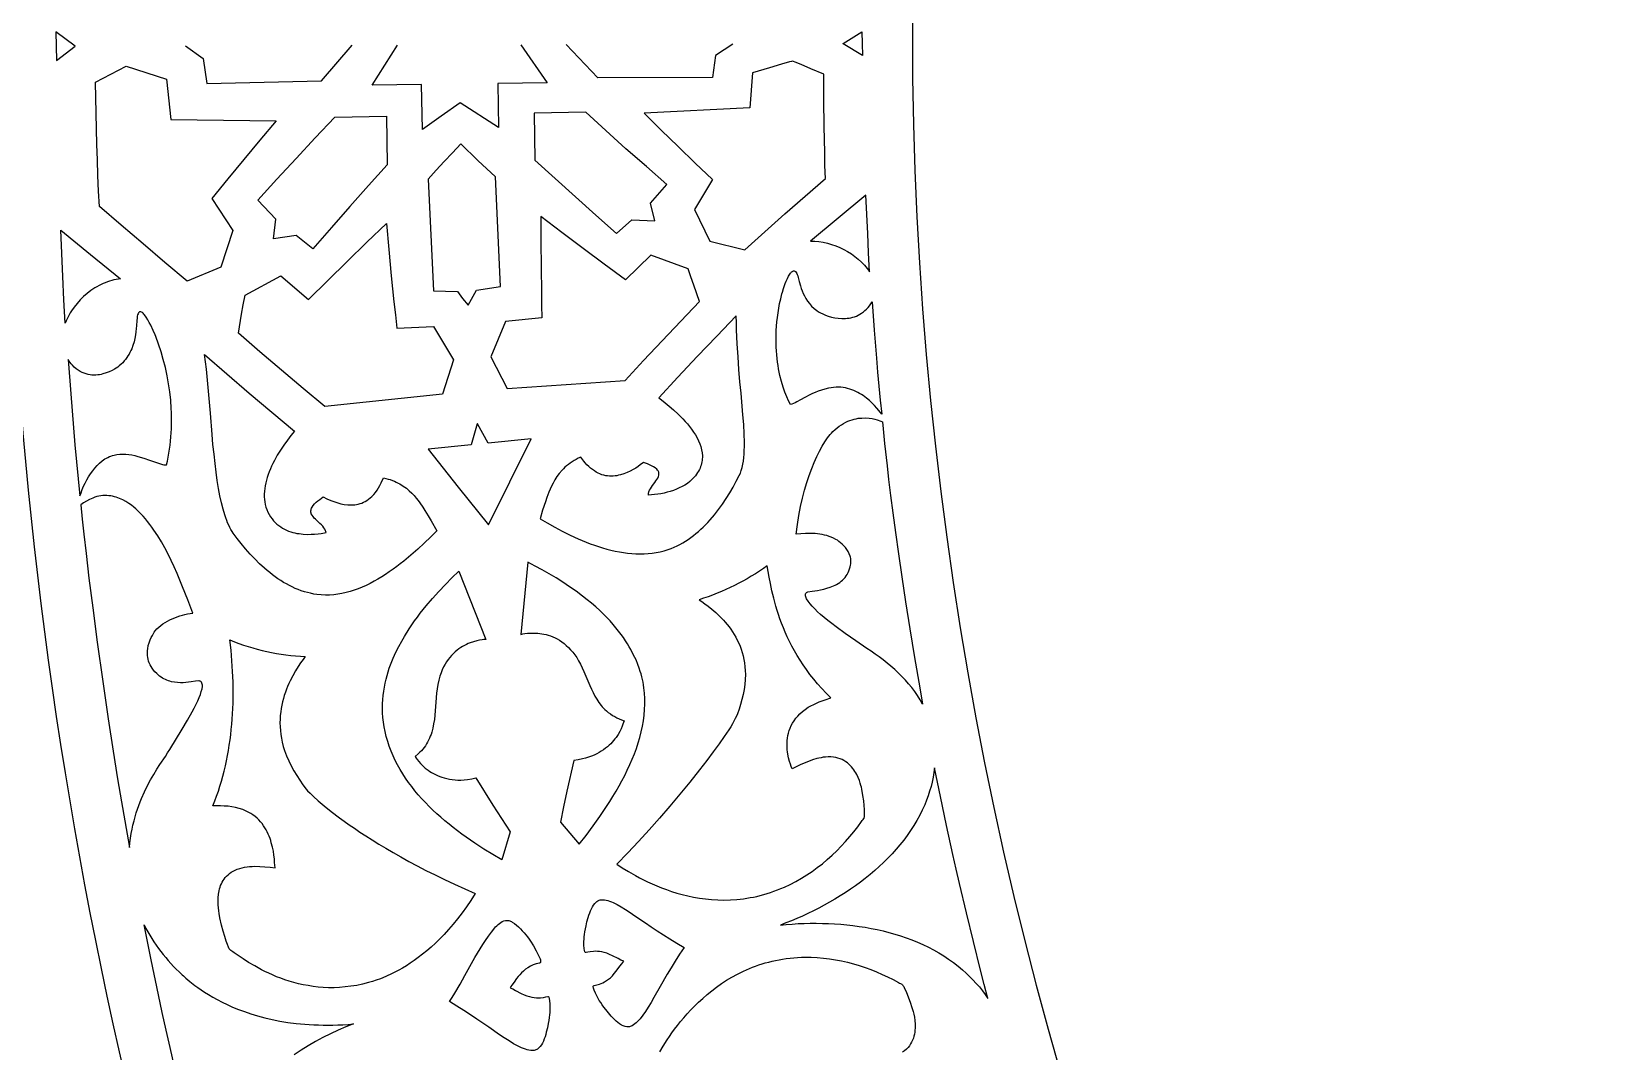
# Model space of a CAD drawing. Extents: x -540 to 540, y -540 to 540.
# Drawn here: x -457.4 to -299.9, y -101.1 to 0 of the extents above; entities that cross this region are included whole.
import ezdxf

# ---------------------------------------------------------------- set-up
doc = ezdxf.new("R2010")
doc.units = 0
doc.layers.add('LAYER_1', color=18, linetype='CONTINUOUS')
doc.layers.add('LAYER_2', color=174, linetype='CONTINUOUS')

msp = doc.modelspace()

# ---------------------------------------------------------------- linework, layer by layer
at = {"layer": 'LAYER_1'}
msp.add_lwpolyline([(0, 540, 0.414214), (-540, 0, 0.414214), (0, -540, 0.414214), (540, 0, 0.414214)], format="xyb", close=True, dxfattribs=at)
for points in [[(-454.95, -2.86), (-453.1, -1.43), (-453.1, -1.43), (-453.1, -1.42), (-455, 0), (-454.98, -1.43)], [(-376.86, -1.19), (-376.86, -1.18), (-375, 0), (-374.98, -1.18), (-374.96, -2.36), (-376.86, -1.19)], [(-386.13, -7.56), (-396.61, -8.08), (-394.93, -9.75), (-393.24, -11.4), (-391.54, -13.04), (-389.82, -14.66), (-391.62, -17.64), (-390.1, -20.79), (-386.64, -21.63), (-384.65, -19.85), (-382.65, -18.08), (-380.64, -16.32), (-378.63, -14.57), (-378.67, -13.28), (-378.7, -11.98), (-378.75, -9.39), (-378.77, -6.8), (-378.78, -4.21), (-380.08, -3.67), (-381.02, -3.26), (-381.62, -3.01), (-381.79, -2.95), (-381.88, -2.92), (-381.98, -2.94), (-382.2, -3), (-382.97, -3.22), (-384.19, -3.59), (-385.85, -4.08)], [(-443.61, -8.69), (-433.13, -8.83), (-434.75, -10.74), (-436.36, -12.66), (-437.95, -14.59), (-439.53, -16.53), (-437.44, -19.71), (-438.64, -23.37), (-441.99, -24.73), (-444.18, -22.89), (-446.35, -21.05), (-448.52, -19.2), (-450.69, -17.34), (-450.76, -15.8), (-450.83, -14.26), (-450.88, -12.72), (-450.93, -11.18), (-451, -8.09), (-451.07, -5.01), (-448.02, -3.43), (-444.02, -4.69)], [(-434.96, -16.71), (-433.08, -14.63), (-431.17, -12.56), (-429.26, -10.52), (-427.32, -8.48), (-422.2, -8.38), (-422.12, -13.19), (-423.98, -15.26), (-425.82, -17.34), (-427.66, -19.42), (-429.49, -21.52), (-431.14, -20.22), (-433.41, -20.56), (-433.16, -18.59)], [(-394.36, -15.15), (-396.4, -13.38), (-398.42, -11.6), (-400.42, -9.8), (-402.42, -7.99), (-407.54, -8.09), (-407.47, -12.73), (-405.46, -14.57), (-403.44, -16.39), (-401.41, -18.2), (-399.37, -20.01), (-397.84, -18.66), (-395.56, -18.77), (-395.98, -17)], [(-414.1, -27.13), (-413.25, -25.65), (-410.87, -25.28), (-411.38, -14.38), (-413.11, -12.77), (-414.82, -11.13), (-415.65, -12), (-416.46, -12.86), (-417.27, -13.74), (-418.07, -14.62), (-417.54, -25.69), (-415.15, -25.76), (-414.63, -26.45)], [(-374.6, -16.22), (-377.36, -18.49), (-380.1, -20.77), (-379.68, -20.78), (-379.27, -20.82), (-378.85, -20.88), (-378.43, -20.97), (-378.01, -21.09), (-377.6, -21.24), (-377.2, -21.4), (-376.81, -21.59), (-376.42, -21.81), (-376.05, -22.04), (-375.7, -22.29), (-375.36, -22.56), (-375.05, -22.85), (-374.75, -23.16), (-374.48, -23.48), (-374.36, -23.65), (-374.24, -23.82), (-374.34, -21.92), (-374.43, -20.02)], [(-398.47, -24.62), (-400.58, -23.06), (-402.68, -21.49), (-404.78, -19.92), (-406.87, -18.33), (-406.86, -20.84), (-406.85, -23.36), (-406.82, -25.87), (-406.8, -27.13), (-406.76, -28.38), (-410.39, -28.74), (-411.83, -32.25), (-410.21, -35.4), (-398.5, -34.61), (-396.67, -32.63), (-394.83, -30.67), (-392.98, -28.72), (-391.12, -26.77), (-391.7, -25.14), (-391.98, -24.33), (-392.25, -23.51), (-395.97, -22.15)], [(-454.52, -19.68), (-451.56, -22.11), (-448.58, -24.52), (-448.8, -24.54), (-449.02, -24.58), (-449.24, -24.62), (-449.45, -24.68), (-449.67, -24.74), (-449.88, -24.82), (-450.1, -24.9), (-450.31, -24.99), (-450.52, -25.08), (-450.72, -25.19), (-450.93, -25.3), (-451.13, -25.42), (-451.52, -25.68), (-451.89, -25.97), (-452.25, -26.28), (-452.59, -26.61), (-452.9, -26.95), (-453.19, -27.32), (-453.46, -27.7), (-453.58, -27.89), (-453.7, -28.09), (-453.8, -28.29), (-453.9, -28.49), (-453.99, -28.69), (-454.08, -28.9), (-454.2, -26.59), (-454.31, -24.29)], [(-429.93, -26.57), (-428.01, -24.67), (-426.08, -22.78), (-424.14, -20.89), (-422.19, -19.02), (-421.96, -21.61), (-421.72, -24.21), (-421.45, -26.8), (-421.31, -28.09), (-421.16, -29.39), (-417.51, -29.24), (-415.54, -32.54), (-416.64, -35.96), (-428.31, -37.19), (-430.47, -35.38), (-432.61, -33.57), (-434.75, -31.74), (-436.88, -29.9), (-436.57, -28.02), (-436.4, -27.08), (-436.22, -26.14), (-432.67, -24.2)], [(-373.04, -37.95), (-373.33, -37.57), (-373.52, -37.34), (-373.74, -37.09), (-373.99, -36.84), (-374.26, -36.59), (-374.55, -36.34), (-374.88, -36.1), (-375.05, -35.99), (-375.23, -35.88), (-375.41, -35.78), (-375.6, -35.68), (-375.79, -35.59), (-376, -35.52), (-376.2, -35.45), (-376.42, -35.39), (-376.64, -35.34), (-376.86, -35.3), (-377.09, -35.27), (-377.33, -35.26), (-377.57, -35.26), (-377.82, -35.28), (-378.07, -35.31), (-378.33, -35.36), (-378.68, -35.45), (-379.01, -35.55), (-379.33, -35.66), (-379.63, -35.78), (-379.91, -35.9), (-380.18, -36.03), (-380.66, -36.28), (-381.09, -36.52), (-381.47, -36.73), (-381.64, -36.82), (-381.8, -36.89), (-381.95, -36.95), (-382.1, -36.98), (-382.28, -36.63), (-382.47, -36.22), (-382.65, -35.76), (-382.82, -35.25), (-382.99, -34.69), (-383.14, -34.09), (-383.27, -33.45), (-383.33, -33.11), (-383.38, -32.77), (-383.43, -32.41), (-383.46, -32.04), (-383.49, -31.67), (-383.52, -31.28), (-383.53, -30.89), (-383.53, -30.48), (-383.53, -30.07), (-383.51, -29.65), (-383.48, -29.22), (-383.44, -28.79), (-383.39, -28.34), (-383.33, -27.89), (-383.25, -27.43), (-383.17, -26.97), (-383.06, -26.49), (-382.95, -26.01), (-382.9, -25.85), (-382.78, -25.48), (-382.61, -24.99), (-382.51, -24.74), (-382.4, -24.49), (-382.29, -24.25), (-382.17, -24.05), (-382.1, -23.96), (-382.04, -23.89), (-381.98, -23.82), (-381.91, -23.78), (-381.85, -23.74), (-381.79, -23.73), (-381.72, -23.73), (-381.66, -23.76), (-381.6, -23.8), (-381.54, -23.87), (-381.48, -23.97), (-381.42, -24.09), (-381.37, -24.23), (-381.32, -24.39), (-381.22, -24.78), (-381.1, -25.22), (-381.02, -25.46), (-380.93, -25.7), (-380.83, -25.96), (-380.71, -26.21), (-380.57, -26.47), (-380.4, -26.72), (-380.21, -26.97), (-380, -27.21), (-379.75, -27.45), (-379.61, -27.56), (-379.47, -27.67), (-379.31, -27.77), (-379.11, -27.88), (-378.88, -28), (-378.62, -28.11), (-378.34, -28.21), (-378.03, -28.3), (-377.7, -28.37), (-377.36, -28.42), (-377, -28.45), (-376.82, -28.45), (-376.64, -28.45), (-376.46, -28.43), (-376.28, -28.41), (-376.1, -28.37), (-375.92, -28.33), (-375.73, -28.27), (-375.55, -28.2), (-375.38, -28.12), (-375.2, -28.03), (-375.03, -27.92), (-374.86, -27.8), (-374.7, -27.67), (-374.54, -27.52), (-374.38, -27.35), (-374.24, -27.18), (-374.12, -27), (-374, -26.81), (-373.79, -29.6), (-373.57, -32.38), (-373.45, -33.78), (-373.32, -35.17), (-373.19, -36.56)], [(-452.62, -46.05), (-452.51, -45.73), (-452.38, -45.41), (-452.25, -45.09), (-452.09, -44.77), (-451.93, -44.46), (-451.75, -44.15), (-451.56, -43.85), (-451.35, -43.56), (-451.14, -43.28), (-450.9, -43.03), (-450.66, -42.79), (-450.4, -42.57), (-450.13, -42.38), (-449.99, -42.3), (-449.84, -42.22), (-449.69, -42.15), (-449.54, -42.09), (-449.39, -42.03), (-449.23, -41.99), (-448.94, -41.93), (-448.65, -41.89), (-448.35, -41.89), (-448.06, -41.9), (-447.76, -41.93), (-447.47, -41.98), (-447.17, -42.05), (-446.88, -42.13), (-446.29, -42.31), (-445.7, -42.51), (-445.11, -42.71), (-444.53, -42.89), (-444.41, -42.92), (-444.28, -42.95), (-444.15, -42.97), (-444.01, -42.98), (-443.93, -42.59), (-443.85, -42.19), (-443.78, -41.8), (-443.72, -41.4), (-443.66, -41), (-443.62, -40.6), (-443.58, -40.2), (-443.55, -39.8), (-443.53, -39.39), (-443.52, -38.99), (-443.52, -38.58), (-443.52, -38.17), (-443.53, -37.77), (-443.55, -37.36), (-443.61, -36.54), (-443.7, -35.73), (-443.82, -34.92), (-443.97, -34.12), (-444.14, -33.32), (-444.34, -32.53), (-444.57, -31.76), (-444.82, -30.99), (-445.09, -30.24), (-445.16, -30.06), (-445.34, -29.65), (-445.59, -29.12), (-445.74, -28.84), (-445.89, -28.57), (-446.04, -28.32), (-446.2, -28.1), (-446.27, -28.01), (-446.35, -27.93), (-446.42, -27.86), (-446.49, -27.82), (-446.56, -27.79), (-446.63, -27.78), (-446.69, -27.79), (-446.74, -27.82), (-446.8, -27.88), (-446.84, -27.97), (-446.89, -28.08), (-446.92, -28.23), (-446.95, -28.42), (-446.98, -28.64), (-447.01, -29.16), (-447.04, -29.45), (-447.07, -29.76), (-447.11, -30.08), (-447.17, -30.42), (-447.25, -30.76), (-447.35, -31.11), (-447.48, -31.46), (-447.56, -31.63), (-447.65, -31.81), (-447.74, -31.98), (-447.85, -32.16), (-447.96, -32.33), (-448.09, -32.5), (-448.23, -32.66), (-448.37, -32.83), (-448.53, -32.99), (-448.71, -33.14), (-448.86, -33.26), (-449.01, -33.36), (-449.2, -33.48), (-449.43, -33.61), (-449.7, -33.73), (-450, -33.85), (-450.33, -33.95), (-450.5, -33.99), (-450.67, -34.03), (-450.85, -34.05), (-451.04, -34.07), (-451.23, -34.07), (-451.42, -34.06), (-451.61, -34.04), (-451.81, -34), (-452, -33.95), (-452.2, -33.88), (-452.4, -33.8), (-452.59, -33.69), (-452.79, -33.57), (-452.99, -33.43), (-453.18, -33.26), (-453.37, -33.07), (-453.48, -32.94), (-453.59, -32.81), (-453.7, -32.67), (-453.79, -32.52), (-453.53, -35.91), (-453.26, -39.29), (-453.12, -40.98), (-452.97, -42.67), (-452.8, -44.36)], [(-396.67, -42.72), (-397, -42.98), (-397.21, -43.12), (-397.45, -43.28), (-397.72, -43.44), (-398, -43.59), (-398.31, -43.73), (-398.63, -43.86), (-398.97, -43.96), (-399.15, -44), (-399.32, -44.04), (-399.5, -44.06), (-399.69, -44.08), (-399.87, -44.08), (-400.05, -44.08), (-400.24, -44.06), (-400.43, -44.04), (-400.62, -44), (-400.81, -43.94), (-401, -43.87), (-401.18, -43.79), (-401.37, -43.69), (-401.56, -43.57), (-401.76, -43.43), (-401.94, -43.28), (-402.12, -43.12), (-402.29, -42.95), (-402.46, -42.77), (-402.62, -42.59), (-402.91, -42.21), (-403.15, -42.31), (-403.37, -42.42), (-403.57, -42.54), (-403.77, -42.66), (-403.96, -42.79), (-404.14, -42.92), (-404.31, -43.06), (-404.48, -43.21), (-404.63, -43.35), (-404.77, -43.5), (-405.04, -43.81), (-405.27, -44.13), (-405.48, -44.45), (-405.66, -44.77), (-405.82, -45.08), (-405.96, -45.39), (-406.08, -45.68), (-406.27, -46.21), (-406.42, -46.64), (-406.69, -47.47), (-406.94, -48.31), (-406.23, -48.73), (-405.49, -49.14), (-404.74, -49.55), (-403.96, -49.93), (-403.17, -50.3), (-402.77, -50.47), (-402.37, -50.63), (-401.96, -50.79), (-401.56, -50.94), (-401.15, -51.08), (-400.74, -51.2), (-400.32, -51.32), (-399.91, -51.43), (-399.5, -51.52), (-399.08, -51.6), (-398.67, -51.67), (-398.26, -51.73), (-397.85, -51.77), (-397.43, -51.79), (-397.03, -51.8), (-396.62, -51.79), (-396.21, -51.77), (-395.81, -51.72), (-395.41, -51.66), (-395.02, -51.58), (-394.62, -51.48), (-394.23, -51.36), (-393.94, -51.25), (-393.64, -51.13), (-393.35, -51), (-393.07, -50.86), (-392.79, -50.7), (-392.52, -50.54), (-392.25, -50.37), (-391.99, -50.18), (-391.73, -49.99), (-391.48, -49.79), (-391.23, -49.58), (-390.99, -49.36), (-390.75, -49.14), (-390.52, -48.91), (-390.29, -48.67), (-390.07, -48.43), (-389.64, -47.92), (-389.23, -47.4), (-388.84, -46.86), (-388.47, -46.31), (-388.12, -45.74), (-387.79, -45.17), (-387.48, -44.6), (-387.19, -44.03), (-387.07, -43.78), (-386.98, -43.51), (-386.89, -43.22), (-386.83, -42.91), (-386.77, -42.59), (-386.73, -42.25), (-386.7, -41.9), (-386.68, -41.53), (-386.67, -41.14), (-386.67, -40.74), (-386.69, -39.89), (-386.74, -38.97), (-386.81, -38), (-387, -35.87), (-387.11, -34.72), (-387.21, -33.52), (-387.3, -32.26), (-387.38, -30.95), (-387.44, -29.58), (-387.46, -28.88), (-387.47, -28.17), (-389.41, -30.19), (-391.34, -32.23), (-393.26, -34.27), (-395.17, -36.32), (-394.89, -36.53), (-394.54, -36.8), (-394.14, -37.13), (-393.7, -37.51), (-393.24, -37.93), (-393.01, -38.16), (-392.78, -38.4), (-392.55, -38.65), (-392.33, -38.9), (-392.11, -39.16), (-391.91, -39.43), (-391.71, -39.71), (-391.53, -39.99), (-391.37, -40.28), (-391.23, -40.57), (-391.1, -40.87), (-391, -41.16), (-390.92, -41.46), (-390.87, -41.77), (-390.84, -42.07), (-390.84, -42.22), (-390.85, -42.38), (-390.86, -42.53), (-390.89, -42.68), (-390.92, -42.83), (-390.96, -42.99), (-391.01, -43.14), (-391.07, -43.29), (-391.14, -43.44), (-391.23, -43.59), (-391.32, -43.74), (-391.42, -43.89), (-391.53, -44.04), (-391.65, -44.18), (-391.86, -44.4), (-392.09, -44.61), (-392.33, -44.8), (-392.59, -44.97), (-392.85, -45.12), (-393.13, -45.26), (-393.42, -45.39), (-393.72, -45.5), (-394.02, -45.6), (-394.33, -45.69), (-394.64, -45.76), (-394.95, -45.83), (-395.27, -45.88), (-395.58, -45.92), (-395.89, -45.95), (-396.2, -45.97), (-396.2, -45.89), (-396.19, -45.81), (-396.15, -45.65), (-396.09, -45.49), (-396, -45.33), (-395.9, -45.17), (-395.79, -45.02), (-395.56, -44.71), (-395.45, -44.56), (-395.35, -44.41), (-395.26, -44.27), (-395.2, -44.12), (-395.16, -43.98), (-395.15, -43.91), (-395.15, -43.84), (-395.16, -43.77), (-395.17, -43.7), (-395.2, -43.64), (-395.24, -43.57), (-395.3, -43.49), (-395.37, -43.41), (-395.52, -43.27), (-395.69, -43.15), (-395.88, -43.05), (-396.07, -42.96), (-396.27, -42.87)], [(-428.46, -46.15), (-428.1, -46.33), (-427.87, -46.44), (-427.61, -46.54), (-427.33, -46.65), (-427.03, -46.74), (-426.71, -46.83), (-426.38, -46.89), (-426.04, -46.93), (-425.87, -46.94), (-425.69, -46.94), (-425.52, -46.94), (-425.34, -46.92), (-425.16, -46.89), (-424.99, -46.86), (-424.81, -46.81), (-424.64, -46.75), (-424.47, -46.68), (-424.3, -46.59), (-424.13, -46.49), (-423.96, -46.38), (-423.8, -46.25), (-423.64, -46.11), (-423.46, -45.91), (-423.28, -45.7), (-423.12, -45.47), (-422.97, -45.24), (-422.84, -45), (-422.71, -44.76), (-422.48, -44.26), (-422.25, -44.31), (-422.03, -44.37), (-421.82, -44.43), (-421.61, -44.51), (-421.41, -44.59), (-421.22, -44.67), (-421.04, -44.77), (-420.86, -44.86), (-420.53, -45.07), (-420.22, -45.29), (-419.94, -45.53), (-419.69, -45.77), (-419.46, -46.02), (-419.24, -46.26), (-419.05, -46.5), (-418.88, -46.73), (-418.59, -47.16), (-418.37, -47.51), (-418.06, -48.01), (-417.76, -48.51), (-417.2, -49.52), (-417.8, -50.12), (-418.44, -50.73), (-419.09, -51.33), (-419.77, -51.93), (-420.46, -52.51), (-420.82, -52.79), (-421.18, -53.06), (-421.54, -53.33), (-421.91, -53.59), (-422.29, -53.84), (-422.66, -54.08), (-423.04, -54.31), (-423.43, -54.52), (-423.82, -54.73), (-424.21, -54.92), (-424.6, -55.09), (-425, -55.25), (-425.4, -55.4), (-425.8, -55.53), (-426.2, -55.63), (-426.61, -55.73), (-427.02, -55.8), (-427.43, -55.85), (-427.84, -55.88), (-428.26, -55.88), (-428.67, -55.86), (-429.09, -55.82), (-429.41, -55.78), (-429.72, -55.71), (-430.03, -55.64), (-430.34, -55.55), (-430.65, -55.45), (-430.95, -55.34), (-431.25, -55.22), (-431.54, -55.08), (-431.83, -54.94), (-432.12, -54.78), (-432.41, -54.62), (-432.69, -54.44), (-432.96, -54.26), (-433.24, -54.07), (-433.51, -53.87), (-433.77, -53.66), (-434.03, -53.45), (-434.29, -53.23), (-434.79, -52.78), (-435.27, -52.3), (-435.73, -51.81), (-436.18, -51.3), (-436.61, -50.78), (-437.01, -50.26), (-437.4, -49.74), (-437.52, -49.57), (-437.63, -49.37), (-437.75, -49.17), (-437.85, -48.95), (-437.96, -48.72), (-438.05, -48.47), (-438.15, -48.22), (-438.24, -47.94), (-438.41, -47.36), (-438.57, -46.73), (-438.72, -46.04), (-438.86, -45.31), (-438.99, -44.53), (-439.1, -43.7), (-439.21, -42.83), (-439.31, -41.91), (-439.41, -40.96), (-439.5, -39.96), (-439.66, -37.85), (-439.78, -36.38), (-439.91, -34.92), (-440.07, -33.46), (-440.16, -32.74), (-440.26, -32.01), (-438.04, -33.93), (-435.81, -35.85), (-433.57, -37.75), (-431.32, -39.64), (-431.67, -40.07), (-432.02, -40.52), (-432.37, -41), (-432.71, -41.5), (-433.03, -42.02), (-433.32, -42.55), (-433.46, -42.83), (-433.59, -43.1), (-433.71, -43.37), (-433.82, -43.65), (-433.93, -43.93), (-434.02, -44.21), (-434.1, -44.48), (-434.17, -44.76), (-434.23, -45.04), (-434.27, -45.31), (-434.31, -45.59), (-434.32, -45.86), (-434.32, -46.13), (-434.31, -46.39), (-434.28, -46.65), (-434.23, -46.91), (-434.16, -47.16), (-434.07, -47.41), (-433.97, -47.65), (-433.84, -47.89), (-433.7, -48.11), (-433.55, -48.32), (-433.4, -48.51), (-433.23, -48.69), (-433.06, -48.85), (-432.88, -48.99), (-432.69, -49.13), (-432.5, -49.24), (-432.31, -49.35), (-432.11, -49.44), (-431.91, -49.53), (-431.7, -49.6), (-431.5, -49.66), (-431.29, -49.71), (-431.08, -49.76), (-430.87, -49.79), (-430.46, -49.84), (-430.06, -49.86), (-429.68, -49.85), (-429.32, -49.83), (-428.98, -49.8), (-428.67, -49.76), (-428.18, -49.68), (-428.2, -49.59), (-428.23, -49.51), (-428.3, -49.35), (-428.4, -49.2), (-428.52, -49.06), (-428.65, -48.91), (-428.79, -48.78), (-429.09, -48.5), (-429.23, -48.37), (-429.36, -48.24), (-429.48, -48.1), (-429.58, -47.96), (-429.65, -47.82), (-429.67, -47.75), (-429.69, -47.67), (-429.7, -47.6), (-429.69, -47.52), (-429.68, -47.44), (-429.66, -47.36), (-429.62, -47.26), (-429.57, -47.17), (-429.46, -46.99), (-429.32, -46.83), (-429.16, -46.68), (-428.99, -46.53), (-428.82, -46.4)], [(-412.07, -48.91), (-412.06, -48.91), (-409.96, -44.65), (-407.84, -40.39), (-412.11, -40.82), (-413.16, -38.88), (-413.17, -38.89), (-413.18, -38.88), (-413.79, -40.99), (-418.07, -41.4), (-415.08, -45.17), (-412.08, -48.92)], [(-368.98, -66.69), (-369.22, -66.27), (-369.48, -65.85), (-369.76, -65.45), (-370.05, -65.06), (-370.37, -64.69), (-370.69, -64.32), (-371.03, -63.96), (-371.39, -63.61), (-371.75, -63.28), (-372.12, -62.95), (-372.51, -62.63), (-372.9, -62.32), (-373.29, -62.02), (-373.69, -61.73), (-374.1, -61.45), (-374.5, -61.18), (-375.62, -60.42), (-376.65, -59.71), (-377.57, -59.04), (-378, -58.71), (-378.39, -58.4), (-378.76, -58.1), (-379.1, -57.81), (-379.41, -57.53), (-379.68, -57.26), (-379.93, -57), (-380.15, -56.74), (-380.34, -56.5), (-380.49, -56.27), (-380.54, -56.16), (-380.57, -56.06), (-380.6, -55.95), (-380.6, -55.83), (-380.59, -55.77), (-380.57, -55.72), (-380.54, -55.67), (-380.49, -55.63), (-380.44, -55.59), (-380.36, -55.57), (-379.95, -55.5), (-379.42, -55.42), (-379.11, -55.36), (-378.8, -55.3), (-378.47, -55.21), (-378.14, -55.1), (-377.82, -54.97), (-377.66, -54.9), (-377.51, -54.82), (-377.35, -54.72), (-377.21, -54.62), (-377.07, -54.52), (-376.93, -54.4), (-376.8, -54.27), (-376.68, -54.13), (-376.57, -53.99), (-376.47, -53.83), (-376.37, -53.65), (-376.29, -53.47), (-376.22, -53.28), (-376.16, -53.07), (-376.13, -52.92), (-376.11, -52.78), (-376.1, -52.65), (-376.1, -52.51), (-376.11, -52.38), (-376.12, -52.25), (-376.15, -52.13), (-376.18, -52.01), (-376.27, -51.78), (-376.37, -51.56), (-376.5, -51.35), (-376.64, -51.16), (-376.79, -50.99), (-376.95, -50.83), (-377.12, -50.69), (-377.28, -50.56), (-377.43, -50.45), (-377.58, -50.36), (-377.82, -50.23), (-378.04, -50.14), (-378.26, -50.06), (-378.48, -49.99), (-378.71, -49.93), (-378.94, -49.88), (-379.17, -49.84), (-379.41, -49.81), (-379.64, -49.79), (-380.12, -49.76), (-380.6, -49.77), (-381.07, -49.8), (-381.54, -49.84), (-381.41, -48.89), (-381.26, -47.98), (-381.09, -47.1), (-380.9, -46.26), (-380.69, -45.47), (-380.47, -44.72), (-380.24, -44.01), (-379.99, -43.34), (-379.74, -42.72), (-379.48, -42.14), (-379.22, -41.61), (-378.95, -41.12), (-378.68, -40.69), (-378.41, -40.3), (-378.15, -39.96), (-378.01, -39.81), (-377.88, -39.67), (-377.67, -39.47), (-377.46, -39.29), (-377.25, -39.12), (-377.03, -38.98), (-376.82, -38.85), (-376.61, -38.74), (-376.4, -38.64), (-376.19, -38.56), (-375.98, -38.49), (-375.78, -38.43), (-375.58, -38.39), (-375.38, -38.35), (-375.19, -38.33), (-375, -38.32), (-374.64, -38.31), (-374.3, -38.34), (-374, -38.38), (-373.72, -38.44), (-373.48, -38.5), (-373.12, -38.62), (-372.96, -38.69), (-372.89, -39.4), (-372.75, -40.85), (-372.51, -43.05), (-372.35, -44.43), (-372.16, -45.99), (-371.94, -47.73), (-371.68, -49.67), (-371.38, -51.78), (-371.05, -54.08), (-370.67, -56.56), (-370.25, -59.22), (-369.78, -62.07), (-369.26, -65.1)], [(-447.7, -80.92), (-447.65, -80.45), (-447.59, -79.99), (-447.52, -79.55), (-447.44, -79.12), (-447.35, -78.7), (-447.25, -78.29), (-447.14, -77.89), (-447.02, -77.5), (-446.9, -77.12), (-446.77, -76.76), (-446.64, -76.4), (-446.5, -76.06), (-446.21, -75.4), (-445.91, -74.78), (-445.6, -74.2), (-445.29, -73.67), (-444.98, -73.17), (-444.69, -72.7), (-444.14, -71.89), (-443.91, -71.53), (-443.7, -71.2), (-442.46, -69.18), (-441.93, -68.29), (-441.47, -67.47), (-441.27, -67.09), (-441.08, -66.72), (-440.92, -66.38), (-440.78, -66.06), (-440.66, -65.75), (-440.57, -65.46), (-440.5, -65.2), (-440.45, -64.95), (-440.45, -64.89), (-440.46, -64.81), (-440.48, -64.72), (-440.51, -64.62), (-440.56, -64.53), (-440.63, -64.46), (-440.67, -64.43), (-440.72, -64.41), (-440.77, -64.4), (-440.82, -64.4), (-441.16, -64.44), (-441.59, -64.5), (-441.84, -64.54), (-442.09, -64.56), (-442.36, -64.58), (-442.65, -64.58), (-442.93, -64.57), (-443.23, -64.54), (-443.53, -64.48), (-443.68, -64.44), (-443.83, -64.39), (-443.98, -64.34), (-444.13, -64.27), (-444.28, -64.2), (-444.42, -64.12), (-444.57, -64.02), (-444.71, -63.92), (-444.86, -63.8), (-445, -63.68), (-445.17, -63.5), (-445.32, -63.32), (-445.45, -63.15), (-445.56, -62.97), (-445.66, -62.79), (-445.74, -62.61), (-445.8, -62.43), (-445.85, -62.25), (-445.89, -62.07), (-445.91, -61.89), (-445.92, -61.72), (-445.92, -61.55), (-445.91, -61.38), (-445.89, -61.22), (-445.83, -60.9), (-445.75, -60.61), (-445.65, -60.34), (-445.54, -60.09), (-445.43, -59.88), (-445.24, -59.57), (-445.15, -59.44), (-444.97, -59.24), (-444.79, -59.06), (-444.59, -58.9), (-444.38, -58.74), (-444.16, -58.6), (-443.94, -58.46), (-443.7, -58.34), (-443.46, -58.23), (-443.21, -58.13), (-442.96, -58.03), (-442.71, -57.95), (-442.45, -57.88), (-442.19, -57.81), (-441.93, -57.76), (-441.42, -57.67), (-441.92, -56.36), (-442.43, -55.05), (-442.7, -54.39), (-442.97, -53.74), (-443.25, -53.09), (-443.55, -52.45), (-443.86, -51.82), (-444.18, -51.2), (-444.52, -50.6), (-444.89, -50), (-445.27, -49.43), (-445.47, -49.14), (-445.68, -48.87), (-445.9, -48.6), (-446.12, -48.33), (-446.34, -48.07), (-446.58, -47.81), (-446.87, -47.52), (-447.06, -47.34), (-447.28, -47.16), (-447.51, -46.97), (-447.77, -46.79), (-448.06, -46.61), (-448.36, -46.45), (-448.68, -46.3), (-448.85, -46.24), (-449.02, -46.18), (-449.2, -46.13), (-449.37, -46.08), (-449.56, -46.05), (-449.75, -46.03), (-449.94, -46.01), (-450.13, -46.01), (-450.33, -46.02), (-450.53, -46.04), (-450.73, -46.07), (-450.93, -46.12), (-451.14, -46.18), (-451.35, -46.26), (-451.66, -46.4), (-451.96, -46.56), (-452.25, -46.74), (-452.52, -46.94), (-452.38, -48.37), (-452.22, -49.83), (-452.01, -51.77), (-451.72, -54.21), (-451.35, -57.14), (-450.9, -60.56), (-450.35, -64.46), (-449.82, -68.15), (-449.32, -71.37), (-448.88, -74.12), (-448.5, -76.4), (-447.94, -79.59)], [(-410.74, -82.14), (-411.63, -81.62), (-412.52, -81.08), (-413.41, -80.51), (-413.85, -80.21), (-414.28, -79.91), (-414.72, -79.6), (-415.14, -79.28), (-415.57, -78.95), (-415.98, -78.62), (-416.4, -78.28), (-416.8, -77.93), (-417.2, -77.58), (-417.58, -77.22), (-417.96, -76.85), (-418.33, -76.47), (-418.69, -76.09), (-419.03, -75.69), (-419.37, -75.29), (-419.69, -74.89), (-420, -74.47), (-420.29, -74.05), (-420.57, -73.62), (-420.84, -73.18), (-421.09, -72.74), (-421.32, -72.29), (-421.54, -71.83), (-421.73, -71.36), (-421.91, -70.88), (-422.07, -70.4), (-422.21, -69.91), (-422.32, -69.43), (-422.41, -68.95), (-422.49, -68.48), (-422.54, -68.02), (-422.57, -67.57), (-422.58, -67.12), (-422.57, -66.68), (-422.55, -66.25), (-422.51, -65.83), (-422.46, -65.42), (-422.4, -65.02), (-422.32, -64.63), (-422.23, -64.24), (-422.13, -63.87), (-422.03, -63.5), (-421.91, -63.15), (-421.79, -62.81), (-421.66, -62.47), (-421.53, -62.15), (-421.25, -61.54), (-420.97, -60.98), (-420.68, -60.46), (-420.41, -60), (-419.93, -59.23), (-419.67, -58.84), (-419.4, -58.45), (-419.12, -58.07), (-418.84, -57.69), (-418.55, -57.32), (-418.25, -56.95), (-417.64, -56.23), (-417.01, -55.52), (-416.35, -54.83), (-415.69, -54.16), (-415.01, -53.51), (-412.32, -60.28), (-412.52, -60.3), (-412.71, -60.33), (-412.96, -60.37), (-413.24, -60.43), (-413.55, -60.51), (-413.9, -60.63), (-414.07, -60.7), (-414.26, -60.79), (-414.44, -60.88), (-414.63, -60.98), (-414.82, -61.1), (-415, -61.22), (-415.19, -61.36), (-415.37, -61.52), (-415.55, -61.68), (-415.73, -61.87), (-415.9, -62.06), (-416.07, -62.27), (-416.23, -62.5), (-416.38, -62.75), (-416.52, -63.01), (-416.66, -63.3), (-416.78, -63.6), (-416.89, -63.92), (-417, -64.33), (-417.09, -64.75), (-417.16, -65.18), (-417.22, -65.62), (-417.29, -66.5), (-417.35, -67.38), (-417.39, -67.81), (-417.44, -68.24), (-417.51, -68.67), (-417.59, -69.09), (-417.7, -69.5), (-417.76, -69.7), (-417.84, -69.89), (-417.92, -70.09), (-418.01, -70.28), (-418.11, -70.47), (-418.21, -70.65), (-418.33, -70.83), (-418.46, -71), (-418.59, -71.16), (-418.73, -71.32), (-418.88, -71.48), (-419.03, -71.63), (-419.35, -71.91), (-419.24, -72.07), (-419.13, -72.21), (-418.99, -72.39), (-418.81, -72.59), (-418.59, -72.81), (-418.34, -73.04), (-418.04, -73.26), (-417.88, -73.38), (-417.71, -73.49), (-417.52, -73.59), (-417.33, -73.69), (-417.13, -73.79), (-416.91, -73.88), (-416.69, -73.96), (-416.45, -74.03), (-416.2, -74.09), (-415.95, -74.15), (-415.68, -74.19), (-415.39, -74.21), (-415.1, -74.23), (-414.8, -74.23), (-414.48, -74.21), (-414.15, -74.18), (-413.73, -74.11), (-413.31, -74.03), (-411.63, -76.72), (-410.78, -78.06), (-409.91, -79.38)], [(-403.07, -80.61), (-402.38, -79.72), (-401.69, -78.79), (-401.01, -77.84), (-400.68, -77.35), (-400.35, -76.86), (-400.03, -76.35), (-399.71, -75.85), (-399.4, -75.34), (-399.11, -74.82), (-398.82, -74.3), (-398.55, -73.77), (-398.29, -73.24), (-398.04, -72.7), (-397.81, -72.17), (-397.59, -71.63), (-397.39, -71.09), (-397.21, -70.54), (-397.05, -70), (-396.91, -69.45), (-396.79, -68.9), (-396.69, -68.35), (-396.62, -67.8), (-396.57, -67.25), (-396.55, -66.71), (-396.55, -66.16), (-396.58, -65.62), (-396.64, -65.07), (-396.68, -64.8), (-396.73, -64.53), (-396.79, -64.26), (-396.85, -63.99), (-396.92, -63.71), (-397, -63.46), (-397.1, -63.14), (-397.24, -62.76), (-397.42, -62.32), (-397.66, -61.83), (-397.94, -61.29), (-398.1, -61.01), (-398.28, -60.71), (-398.47, -60.41), (-398.68, -60.1), (-398.91, -59.78), (-399.15, -59.46), (-399.42, -59.13), (-399.7, -58.79), (-400, -58.45), (-400.32, -58.1), (-400.67, -57.76), (-401.03, -57.4), (-401.42, -57.05), (-401.83, -56.69), (-402.26, -56.34), (-402.72, -55.98), (-403.36, -55.51), (-404.02, -55.05), (-404.68, -54.61), (-405.36, -54.19), (-406.05, -53.78), (-406.74, -53.38), (-407.44, -53), (-408.15, -52.62), (-408.86, -59.78), (-408.65, -59.74), (-408.45, -59.7), (-408.19, -59.67), (-407.89, -59.65), (-407.55, -59.65), (-407.18, -59.67), (-406.98, -59.69), (-406.78, -59.72), (-406.57, -59.76), (-406.35, -59.81), (-406.13, -59.87), (-405.91, -59.94), (-405.69, -60.03), (-405.46, -60.13), (-405.24, -60.24), (-405.01, -60.37), (-404.79, -60.52), (-404.57, -60.69), (-404.35, -60.87), (-404.13, -61.07), (-403.92, -61.3), (-403.71, -61.54), (-403.51, -61.81), (-403.31, -62.09), (-403.12, -62.42), (-402.94, -62.75), (-402.77, -63.1), (-402.61, -63.45), (-402.31, -64.16), (-402.01, -64.87), (-401.85, -65.22), (-401.68, -65.56), (-401.51, -65.9), (-401.32, -66.22), (-401.11, -66.53), (-400.89, -66.83), (-400.77, -66.97), (-400.64, -67.11), (-400.51, -67.24), (-400.37, -67.37), (-400.18, -67.53), (-399.97, -67.68), (-399.76, -67.82), (-399.54, -67.94), (-399.32, -68.06), (-399.09, -68.17), (-398.85, -68.27), (-398.61, -68.35), (-398.67, -68.53), (-398.72, -68.7), (-398.8, -68.9), (-398.91, -69.15), (-399.04, -69.41), (-399.21, -69.7), (-399.41, -70.01), (-399.53, -70.16), (-399.65, -70.32), (-399.79, -70.48), (-399.94, -70.63), (-400.1, -70.78), (-400.27, -70.94), (-400.46, -71.08), (-400.66, -71.23), (-400.87, -71.37), (-401.09, -71.5), (-401.33, -71.63), (-401.58, -71.75), (-401.85, -71.86), (-402.14, -71.96), (-402.44, -72.05), (-402.75, -72.13), (-403.17, -72.22), (-403.59, -72.29), (-404.28, -75.35), (-404.61, -76.88), (-404.92, -78.41)], [(-381.93, -73.12), (-382.02, -72.89), (-382.1, -72.67), (-382.19, -72.38), (-382.28, -72.04), (-382.35, -71.66), (-382.38, -71.45), (-382.41, -71.24), (-382.42, -71.01), (-382.43, -70.78), (-382.43, -70.55), (-382.42, -70.31), (-382.39, -70.07), (-382.35, -69.82), (-382.29, -69.57), (-382.22, -69.33), (-382.13, -69.08), (-382.02, -68.83), (-381.89, -68.59), (-381.74, -68.35), (-381.57, -68.11), (-381.38, -67.88), (-381.15, -67.65), (-380.91, -67.44), (-380.63, -67.22), (-380.33, -67.02), (-380.06, -66.87), (-379.79, -66.73), (-379.52, -66.6), (-379.24, -66.48), (-378.95, -66.36), (-378.66, -66.26), (-378.08, -66.07), (-378.55, -65.61), (-378.98, -65.15), (-379.4, -64.68), (-379.79, -64.22), (-380.16, -63.75), (-380.51, -63.28), (-380.84, -62.81), (-381.14, -62.34), (-381.43, -61.87), (-381.7, -61.4), (-381.95, -60.94), (-382.19, -60.48), (-382.41, -60.02), (-382.61, -59.57), (-382.8, -59.12), (-382.98, -58.68), (-383.14, -58.25), (-383.28, -57.82), (-383.42, -57.4), (-383.54, -56.99), (-383.76, -56.2), (-383.94, -55.45), (-384.09, -54.75), (-384.21, -54.1), (-384.4, -52.98), (-384.78, -53.25), (-385.18, -53.51), (-385.58, -53.77), (-385.98, -54.02), (-386.39, -54.26), (-386.81, -54.49), (-387.23, -54.71), (-387.65, -54.93), (-388.08, -55.14), (-388.51, -55.34), (-388.94, -55.53), (-389.38, -55.71), (-389.82, -55.88), (-390.27, -56.05), (-390.72, -56.2), (-391.17, -56.35), (-390.9, -56.53), (-390.59, -56.75), (-390.25, -57), (-389.89, -57.29), (-389.51, -57.61), (-389.13, -57.97), (-388.94, -58.16), (-388.75, -58.37), (-388.56, -58.58), (-388.37, -58.8), (-388.19, -59.04), (-388.01, -59.28), (-387.84, -59.53), (-387.68, -59.79), (-387.52, -60.07), (-387.37, -60.35), (-387.23, -60.64), (-387.1, -60.95), (-386.99, -61.26), (-386.88, -61.59), (-386.79, -61.92), (-386.72, -62.27), (-386.65, -62.62), (-386.61, -62.99), (-386.58, -63.37), (-386.57, -63.76), (-386.59, -64.26), (-386.63, -64.76), (-386.7, -65.26), (-386.79, -65.75), (-386.91, -66.24), (-387.04, -66.73), (-387.19, -67.21), (-387.36, -67.68), (-387.46, -67.9), (-387.57, -68.14), (-387.7, -68.4), (-387.85, -68.67), (-388.03, -68.96), (-388.22, -69.26), (-388.66, -69.92), (-389.17, -70.64), (-389.76, -71.43), (-390.41, -72.29), (-391.12, -73.22), (-392.08, -74.44), (-393.06, -75.65), (-394.07, -76.84), (-395.09, -78.02), (-396.12, -79.18), (-397.18, -80.33), (-398.24, -81.46), (-399.32, -82.58), (-398.8, -82.93), (-398.18, -83.31), (-397.48, -83.71), (-397.09, -83.92), (-396.69, -84.12), (-396.27, -84.33), (-395.83, -84.53), (-395.37, -84.73), (-394.9, -84.92), (-394.4, -85.1), (-393.9, -85.28), (-393.37, -85.44), (-392.83, -85.59), (-392.28, -85.73), (-391.71, -85.84), (-391.13, -85.95), (-390.54, -86.03), (-389.94, -86.09), (-389.32, -86.12), (-388.7, -86.14), (-388.06, -86.12), (-387.42, -86.08), (-386.76, -86.01), (-386.43, -85.96), (-386.1, -85.9), (-385.77, -85.84), (-385.43, -85.77), (-385.09, -85.68), (-384.75, -85.59), (-384.41, -85.49), (-384.07, -85.38), (-383.73, -85.27), (-383.38, -85.14), (-383.04, -85), (-382.69, -84.85), (-382.12, -84.59), (-381.56, -84.3), (-381.01, -83.98), (-380.48, -83.65), (-379.95, -83.29), (-379.43, -82.92), (-378.93, -82.53), (-378.44, -82.12), (-377.97, -81.69), (-377.5, -81.25), (-377.05, -80.79), (-376.62, -80.33), (-376.2, -79.85), (-375.8, -79.36), (-375.41, -78.86), (-375.04, -78.35), (-374.97, -78.25), (-374.89, -78.16), (-374.82, -78.06), (-374.79, -78), (-374.77, -77.95), (-374.76, -77.87), (-374.74, -77.72), (-374.74, -77.48), (-374.74, -77.16), (-374.77, -76.77), (-374.82, -76.3), (-374.9, -75.75), (-375.02, -75.13), (-375.06, -74.94), (-375.1, -74.76), (-375.17, -74.53), (-375.26, -74.27), (-375.37, -73.98), (-375.52, -73.68), (-375.6, -73.53), (-375.7, -73.38), (-375.8, -73.22), (-375.91, -73.08), (-376.03, -72.93), (-376.16, -72.79), (-376.3, -72.66), (-376.45, -72.53), (-376.61, -72.41), (-376.79, -72.31), (-376.97, -72.21), (-377.17, -72.13), (-377.38, -72.06), (-377.6, -72), (-377.83, -71.96), (-378.08, -71.94), (-378.35, -71.94), (-378.62, -71.96), (-378.84, -71.98), (-379.06, -72.02), (-379.27, -72.06), (-379.48, -72.11), (-379.91, -72.23), (-380.32, -72.38), (-380.74, -72.55), (-381.14, -72.73), (-381.54, -72.92)], [(-433.25, -82.95), (-433.29, -82.4), (-433.32, -82.06), (-433.36, -81.69), (-433.42, -81.3), (-433.51, -80.88), (-433.62, -80.46), (-433.68, -80.24), (-433.75, -80.02), (-433.84, -79.81), (-433.93, -79.59), (-434.03, -79.38), (-434.14, -79.17), (-434.26, -78.96), (-434.39, -78.76), (-434.54, -78.56), (-434.69, -78.37), (-434.86, -78.19), (-435.04, -78.01), (-435.24, -77.85), (-435.45, -77.69), (-435.67, -77.54), (-435.91, -77.41), (-436.17, -77.28), (-436.44, -77.17), (-436.8, -77.06), (-437.16, -76.96), (-437.53, -76.89), (-437.91, -76.84), (-438.29, -76.81), (-438.67, -76.79), (-439.05, -76.78), (-439.42, -76.79), (-439.23, -76.31), (-439.05, -75.82), (-438.88, -75.33), (-438.72, -74.84), (-438.57, -74.34), (-438.43, -73.84), (-438.3, -73.34), (-438.18, -72.83), (-438.07, -72.33), (-437.97, -71.81), (-437.88, -71.3), (-437.79, -70.78), (-437.72, -70.26), (-437.65, -69.74), (-437.59, -69.22), (-437.54, -68.7), (-437.5, -68.18), (-437.47, -67.65), (-437.44, -67.12), (-437.42, -66.6), (-437.41, -65.55), (-437.42, -64.49), (-437.46, -63.45), (-437.53, -62.4), (-437.62, -61.36), (-437.74, -60.33), (-437.29, -60.51), (-436.84, -60.68), (-436.39, -60.84), (-435.93, -60.99), (-435.47, -61.13), (-435.01, -61.26), (-434.54, -61.38), (-434.07, -61.49), (-433.6, -61.59), (-433.12, -61.68), (-432.65, -61.76), (-432.17, -61.82), (-431.69, -61.88), (-431.21, -61.92), (-430.73, -61.95), (-430.25, -61.98), (-430.47, -62.26), (-430.71, -62.6), (-430.96, -62.98), (-431.23, -63.41), (-431.49, -63.88), (-431.76, -64.39), (-431.88, -64.66), (-432, -64.94), (-432.12, -65.22), (-432.23, -65.52), (-432.33, -65.83), (-432.42, -66.14), (-432.51, -66.47), (-432.58, -66.8), (-432.64, -67.14), (-432.69, -67.48), (-432.73, -67.84), (-432.75, -68.2), (-432.76, -68.56), (-432.75, -68.94), (-432.72, -69.32), (-432.68, -69.7), (-432.61, -70.09), (-432.53, -70.49), (-432.43, -70.89), (-432.3, -71.3), (-432.11, -71.82), (-431.89, -72.33), (-431.65, -72.83), (-431.39, -73.31), (-431.1, -73.79), (-430.8, -74.26), (-430.48, -74.71), (-430.15, -75.15), (-430.02, -75.3), (-429.78, -75.54), (-429.43, -75.87), (-428.97, -76.29), (-428.39, -76.78), (-427.69, -77.35), (-426.86, -77.97), (-426.4, -78.31), (-425.91, -78.66), (-425.38, -79.02), (-424.83, -79.4), (-424.24, -79.78), (-423.61, -80.18), (-422.95, -80.59), (-422.26, -81), (-421.54, -81.43), (-420.77, -81.86), (-419.98, -82.3), (-419.14, -82.74), (-418.28, -83.19), (-417.37, -83.64), (-416.43, -84.1), (-415.45, -84.56), (-414.43, -85.03), (-413.38, -85.49), (-413.81, -86.17), (-414.25, -86.81), (-414.69, -87.42), (-415.13, -88), (-415.57, -88.54), (-416.02, -89.06), (-416.46, -89.54), (-416.9, -89.99), (-417.34, -90.41), (-417.77, -90.81), (-418.2, -91.18), (-418.62, -91.52), (-419.04, -91.84), (-419.44, -92.13), (-419.84, -92.4), (-420.22, -92.65), (-420.6, -92.88), (-420.96, -93.08), (-421.3, -93.27), (-421.63, -93.44), (-422.24, -93.72), (-422.77, -93.94), (-423.22, -94.1), (-423.57, -94.21), (-423.97, -94.32), (-424.56, -94.47), (-425.15, -94.6), (-425.72, -94.69), (-426.29, -94.76), (-426.85, -94.81), (-427.39, -94.83), (-427.93, -94.83), (-428.46, -94.81), (-428.97, -94.77), (-429.48, -94.71), (-429.97, -94.63), (-430.46, -94.54), (-430.93, -94.44), (-431.39, -94.32), (-431.84, -94.19), (-432.27, -94.05), (-432.69, -93.9), (-433.1, -93.74), (-433.5, -93.57), (-433.88, -93.4), (-434.25, -93.23), (-434.6, -93.05), (-435.27, -92.68), (-435.88, -92.32), (-436.42, -91.98), (-436.9, -91.65), (-437.32, -91.36), (-437.43, -91.28), (-437.54, -91.21), (-437.65, -91.14), (-437.7, -91.09), (-437.74, -91.05), (-437.79, -90.97), (-437.87, -90.8), (-437.97, -90.55), (-438.1, -90.21), (-438.25, -89.77), (-438.41, -89.24), (-438.57, -88.62), (-438.73, -87.9), (-438.8, -87.48), (-438.84, -87.21), (-438.88, -86.92), (-438.9, -86.6), (-438.91, -86.27), (-438.9, -85.92), (-438.86, -85.57), (-438.84, -85.39), (-438.8, -85.21), (-438.76, -85.04), (-438.71, -84.86), (-438.65, -84.69), (-438.58, -84.52), (-438.5, -84.36), (-438.41, -84.2), (-438.3, -84.05), (-438.19, -83.9), (-438.06, -83.76), (-437.92, -83.62), (-437.77, -83.5), (-437.6, -83.38), (-437.42, -83.27), (-437.22, -83.17), (-437, -83.08), (-436.76, -83), (-436.52, -82.94), (-436.28, -82.88), (-436.03, -82.84), (-435.78, -82.82), (-435.53, -82.8), (-435.28, -82.79), (-434.77, -82.8), (-434.26, -82.83), (-433.75, -82.88)], [(-383.09, -88.62), (-382.51, -88.56), (-381.92, -88.52), (-381.33, -88.48), (-380.74, -88.46), (-380.14, -88.44), (-379.53, -88.44), (-378.93, -88.45), (-378.32, -88.47), (-377.71, -88.5), (-377.11, -88.54), (-376.5, -88.6), (-375.89, -88.67), (-375.29, -88.75), (-374.69, -88.84), (-374.09, -88.95), (-373.49, -89.07), (-372.9, -89.2), (-372.32, -89.35), (-371.74, -89.52), (-371.16, -89.69), (-370.6, -89.89), (-370.04, -90.09), (-369.49, -90.32), (-368.95, -90.56), (-368.41, -90.81), (-367.89, -91.08), (-367.38, -91.37), (-366.88, -91.67), (-366.4, -92), (-365.92, -92.33), (-365.46, -92.69), (-365.02, -93.06), (-364.66, -93.38), (-364.32, -93.71), (-363.98, -94.05), (-363.66, -94.4), (-363.35, -94.76), (-363.05, -95.13), (-362.76, -95.51), (-362.5, -95.9), (-362.87, -94.5), (-363.24, -93.09), (-363.94, -90.25), (-364.63, -87.39), (-365.32, -84.51), (-365.66, -83.06), (-365.99, -81.62), (-366.61, -78.74), (-367.2, -75.88), (-367.79, -73.03), (-367.85, -73.5), (-367.93, -73.96), (-368.03, -74.43), (-368.14, -74.89), (-368.28, -75.35), (-368.43, -75.8), (-368.59, -76.24), (-368.77, -76.68), (-369.01, -77.21), (-369.27, -77.73), (-369.55, -78.24), (-369.85, -78.74), (-370.17, -79.23), (-370.51, -79.72), (-370.86, -80.19), (-371.23, -80.65), (-371.61, -81.1), (-372.01, -81.55), (-372.42, -81.98), (-372.85, -82.4), (-373.28, -82.81), (-373.73, -83.21), (-374.2, -83.61), (-374.67, -83.99), (-375.15, -84.36), (-375.64, -84.72), (-376.14, -85.07), (-376.65, -85.41), (-377.16, -85.73), (-377.68, -86.05), (-378.21, -86.36), (-378.74, -86.65), (-379.28, -86.94), (-379.82, -87.21), (-380.36, -87.47), (-380.9, -87.73), (-381.45, -87.97), (-382, -88.19), (-382.55, -88.41)], [(-398.64, -92.21), (-398.93, -92.09), (-399.2, -91.95), (-399.75, -91.66), (-400.04, -91.53), (-400.31, -91.42), (-400.57, -91.34), (-400.81, -91.29), (-401.04, -91.25), (-401.26, -91.23), (-401.46, -91.22), (-401.65, -91.23), (-401.97, -91.26), (-402.22, -91.31), (-402.38, -91.34), (-402.43, -91.35), (-402.46, -91.35), (-402.47, -91.33), (-402.49, -91.29), (-402.53, -91.15), (-402.57, -90.93), (-402.59, -90.62), (-402.59, -90.25), (-402.58, -90.03), (-402.56, -89.8), (-402.54, -89.55), (-402.5, -89.28), (-402.45, -89), (-402.38, -88.7), (-402.29, -88.29), (-402.17, -87.86), (-402.1, -87.64), (-402.02, -87.42), (-401.94, -87.2), (-401.85, -87), (-401.75, -86.81), (-401.63, -86.63), (-401.51, -86.47), (-401.38, -86.34), (-401.31, -86.28), (-401.23, -86.23), (-401.16, -86.19), (-401.08, -86.15), (-400.99, -86.13), (-400.9, -86.11), (-400.81, -86.1), (-400.72, -86.1), (-400.56, -86.12), (-400.39, -86.15), (-400.22, -86.19), (-400.04, -86.25), (-399.86, -86.31), (-399.68, -86.39), (-399.29, -86.58), (-398.89, -86.81), (-398.46, -87.07), (-398, -87.36), (-397.53, -87.69), (-396.49, -88.4), (-395.93, -88.79), (-395.34, -89.18), (-394.71, -89.59), (-394.06, -90), (-393.37, -90.42), (-392.64, -90.83), (-393.11, -91.52), (-393.54, -92.19), (-393.95, -92.85), (-394.33, -93.49), (-395.02, -94.7), (-395.64, -95.8), (-395.93, -96.3), (-396.21, -96.76), (-396.48, -97.19), (-396.75, -97.57), (-397.01, -97.91), (-397.14, -98.06), (-397.28, -98.2), (-397.41, -98.32), (-397.55, -98.43), (-397.68, -98.53), (-397.82, -98.62), (-397.91, -98.66), (-397.99, -98.69), (-398.08, -98.72), (-398.16, -98.73), (-398.25, -98.73), (-398.34, -98.73), (-398.51, -98.69), (-398.69, -98.63), (-398.87, -98.54), (-399.05, -98.43), (-399.22, -98.3), (-399.39, -98.16), (-399.56, -98), (-399.88, -97.67), (-400.17, -97.33), (-400.42, -97.01), (-400.61, -96.77), (-400.78, -96.53), (-400.93, -96.31), (-401.07, -96.1), (-401.29, -95.71), (-401.45, -95.37), (-401.57, -95.09), (-401.64, -94.87), (-401.67, -94.73), (-401.67, -94.68), (-401.66, -94.66), (-401.64, -94.65), (-401.59, -94.63), (-401.43, -94.59), (-401.19, -94.53), (-401.04, -94.48), (-400.89, -94.42), (-400.72, -94.34), (-400.54, -94.25), (-400.35, -94.13), (-400.16, -94), (-399.97, -93.84), (-399.77, -93.65), (-399.58, -93.44), (-399.39, -93.2), (-399.03, -92.7), (-398.84, -92.45)], [(-415.93, -96.21), (-415.66, -95.79), (-415.4, -95.36), (-414.89, -94.49), (-414.4, -93.61), (-413.91, -92.73), (-413.41, -91.85), (-412.9, -90.99), (-412.63, -90.56), (-412.35, -90.14), (-412.07, -89.72), (-411.77, -89.32), (-411.65, -89.15), (-411.47, -88.93), (-411.37, -88.81), (-411.25, -88.69), (-411.12, -88.57), (-410.99, -88.46), (-410.85, -88.36), (-410.7, -88.27), (-410.54, -88.21), (-410.38, -88.17), (-410.3, -88.16), (-410.22, -88.15), (-410.13, -88.16), (-410.05, -88.17), (-409.96, -88.19), (-409.88, -88.23), (-409.79, -88.27), (-409.71, -88.32), (-409.49, -88.48), (-409.29, -88.64), (-409.09, -88.81), (-408.89, -88.99), (-408.71, -89.18), (-408.53, -89.38), (-408.36, -89.59), (-408.2, -89.8), (-408.04, -90.01), (-407.89, -90.23), (-407.6, -90.69), (-407.34, -91.16), (-407.1, -91.63), (-407, -91.84), (-406.95, -91.96), (-406.91, -92.08), (-406.89, -92.19), (-406.89, -92.29), (-406.91, -92.33), (-406.93, -92.36), (-406.96, -92.38), (-407, -92.4), (-407.17, -92.43), (-407.33, -92.48), (-407.63, -92.58), (-407.9, -92.7), (-408.16, -92.85), (-408.39, -93.01), (-408.6, -93.18), (-408.8, -93.36), (-408.97, -93.55), (-409.13, -93.73), (-409.28, -93.92), (-409.53, -94.28), (-409.75, -94.59), (-409.84, -94.72), (-409.93, -94.83), (-409.65, -94.96), (-409.37, -95.1), (-408.82, -95.4), (-408.54, -95.53), (-408.27, -95.64), (-408.01, -95.72), (-407.76, -95.78), (-407.53, -95.82), (-407.31, -95.84), (-407.11, -95.84), (-406.92, -95.84), (-406.6, -95.8), (-406.36, -95.75), (-406.19, -95.72), (-406.14, -95.71), (-406.11, -95.71), (-406.1, -95.73), (-406.08, -95.77), (-406.04, -95.91), (-406, -96.14), (-405.98, -96.44), (-405.97, -96.82), (-405.99, -97.28), (-406.01, -97.53), (-406.04, -97.8), (-406.09, -98.09), (-406.14, -98.4), (-406.22, -98.8), (-406.33, -99.25), (-406.39, -99.47), (-406.45, -99.7), (-406.53, -99.92), (-406.61, -100.13), (-406.71, -100.33), (-406.81, -100.51), (-406.93, -100.67), (-407.06, -100.81), (-407.13, -100.87), (-407.2, -100.93), (-407.28, -100.97), (-407.36, -101.01), (-407.44, -101.04), (-407.53, -101.06), (-407.62, -101.07), (-407.71, -101.07), (-407.88, -101.06), (-408.05, -101.03), (-408.23, -100.99), (-408.41, -100.94), (-408.59, -100.88), (-408.78, -100.8), (-409.18, -100.61), (-409.59, -100.39), (-410.03, -100.12), (-410.5, -99.82), (-410.99, -99.5), (-412.04, -98.76), (-413.21, -97.95), (-413.85, -97.52), (-414.51, -97.09), (-415.2, -96.65)]]:
    msp.add_lwpolyline(points, close=True, dxfattribs=at)
for points in [[(-442.13, -1.39), (-440.4, -2.67), (-440.02, -5.12), (-428.63, -4.87), (-425.61, -1.34)], [(-408.85, -1.29), (-406.24, -5.08), (-411.14, -5.14), (-411.07, -9.51), (-414.89, -7.05), (-416.76, -8.37), (-418.63, -9.69), (-418.7, -5.24), (-423.6, -5.3), (-421.1, -1.33)], [(-387.83, -1.22), (-389.52, -2.36), (-389.83, -4.54), (-401.22, -4.56), (-404.35, -1.28)], [(-443.26, -102.53), (-443.67, -100.78), (-444.06, -99.03), (-444.44, -97.28), (-444.82, -95.54), (-445.53, -92.07), (-446.25, -88.61), (-446.07, -88.95), (-445.88, -89.29), (-445.69, -89.63), (-445.48, -89.96), (-445.27, -90.29), (-445.05, -90.61), (-444.83, -90.93), (-444.59, -91.24), (-444.35, -91.55), (-444.1, -91.85), (-443.85, -92.15), (-443.59, -92.44), (-443.32, -92.72), (-443.05, -93), (-442.77, -93.27), (-442.48, -93.54), (-442.34, -93.67), (-442.09, -93.9), (-441.71, -94.22), (-441.21, -94.61), (-440.92, -94.82), (-440.6, -95.05), (-440.24, -95.28), (-439.86, -95.52), (-439.44, -95.77), (-438.99, -96.01), (-438.51, -96.26), (-438, -96.5), (-437.46, -96.75), (-436.89, -96.98), (-436.29, -97.21), (-435.65, -97.42), (-434.98, -97.63), (-434.28, -97.81), (-433.55, -97.99), (-432.79, -98.14), (-431.99, -98.27), (-431.16, -98.38), (-430.29, -98.46), (-429.85, -98.49), (-429.4, -98.52), (-428.94, -98.53), (-428.47, -98.54), (-427.99, -98.55), (-427.51, -98.54), (-427.01, -98.52), (-426.51, -98.5), (-426, -98.47), (-425.48, -98.42), (-426.24, -98.73), (-427, -99.05), (-427.75, -99.41), (-428.5, -99.78), (-429.23, -100.17), (-429.95, -100.59), (-430.66, -101.04), (-431.35, -101.5)], [(-395.07, -101.18), (-394.74, -100.63), (-394.33, -100), (-394.1, -99.66), (-393.86, -99.31), (-393.59, -98.95), (-393.31, -98.58), (-393.01, -98.2), (-392.69, -97.82), (-392.35, -97.43), (-391.99, -97.04), (-391.61, -96.66), (-391.22, -96.27), (-390.8, -95.89), (-390.37, -95.51), (-389.91, -95.14), (-389.44, -94.78), (-388.95, -94.43), (-388.43, -94.1), (-387.9, -93.78), (-387.34, -93.48), (-386.77, -93.19), (-386.17, -92.93), (-385.86, -92.81), (-385.55, -92.69), (-385.23, -92.58), (-384.91, -92.48), (-384.59, -92.38), (-384.25, -92.29), (-383.91, -92.2), (-383.57, -92.13), (-383.22, -92.06), (-382.87, -92), (-382.51, -91.94), (-382.14, -91.9), (-381.77, -91.86), (-381.4, -91.83), (-381.01, -91.82), (-380.63, -91.81), (-380.03, -91.81), (-379.43, -91.84), (-378.83, -91.89), (-378.23, -91.96), (-377.63, -92.06), (-377.03, -92.18), (-376.44, -92.31), (-375.85, -92.47), (-375.27, -92.64), (-374.69, -92.83), (-374.12, -93.04), (-373.55, -93.27), (-373, -93.51), (-372.45, -93.76), (-371.91, -94.03), (-371.38, -94.32), (-371.27, -94.37), (-371.16, -94.42), (-371.05, -94.48), (-371.01, -94.52), (-370.96, -94.56), (-370.93, -94.61), (-370.86, -94.73), (-370.77, -94.91), (-370.66, -95.15), (-370.52, -95.46), (-370.37, -95.84), (-370.21, -96.28), (-370.04, -96.79), (-369.98, -97), (-369.92, -97.2), (-369.86, -97.46), (-369.8, -97.76), (-369.75, -98.09), (-369.73, -98.46), (-369.72, -98.65), (-369.73, -98.84), (-369.74, -99.04), (-369.76, -99.24), (-369.8, -99.43), (-369.84, -99.63), (-369.9, -99.83), (-369.98, -100.03), (-370.07, -100.22), (-370.17, -100.41), (-370.29, -100.59), (-370.43, -100.76), (-370.59, -100.93), (-370.77, -101.09), (-370.98, -101.24)]]:
    msp.add_lwpolyline(points, dxfattribs=at)
at = {"layer": 'LAYER_2'}
for points in [[(460, 0, 0.414214), (0, 460, 0.414214), (-460, 0, 0.414214), (0, -460, 0.414214)], [(370, 0, 0.414214), (0, 370, 0.414214), (-370, 0, 0.414214), (0, -370, 0.414214)]]:
    msp.add_lwpolyline(points, format="xyb", close=True, dxfattribs=at)

doc.saveas('drawing.dxf')
